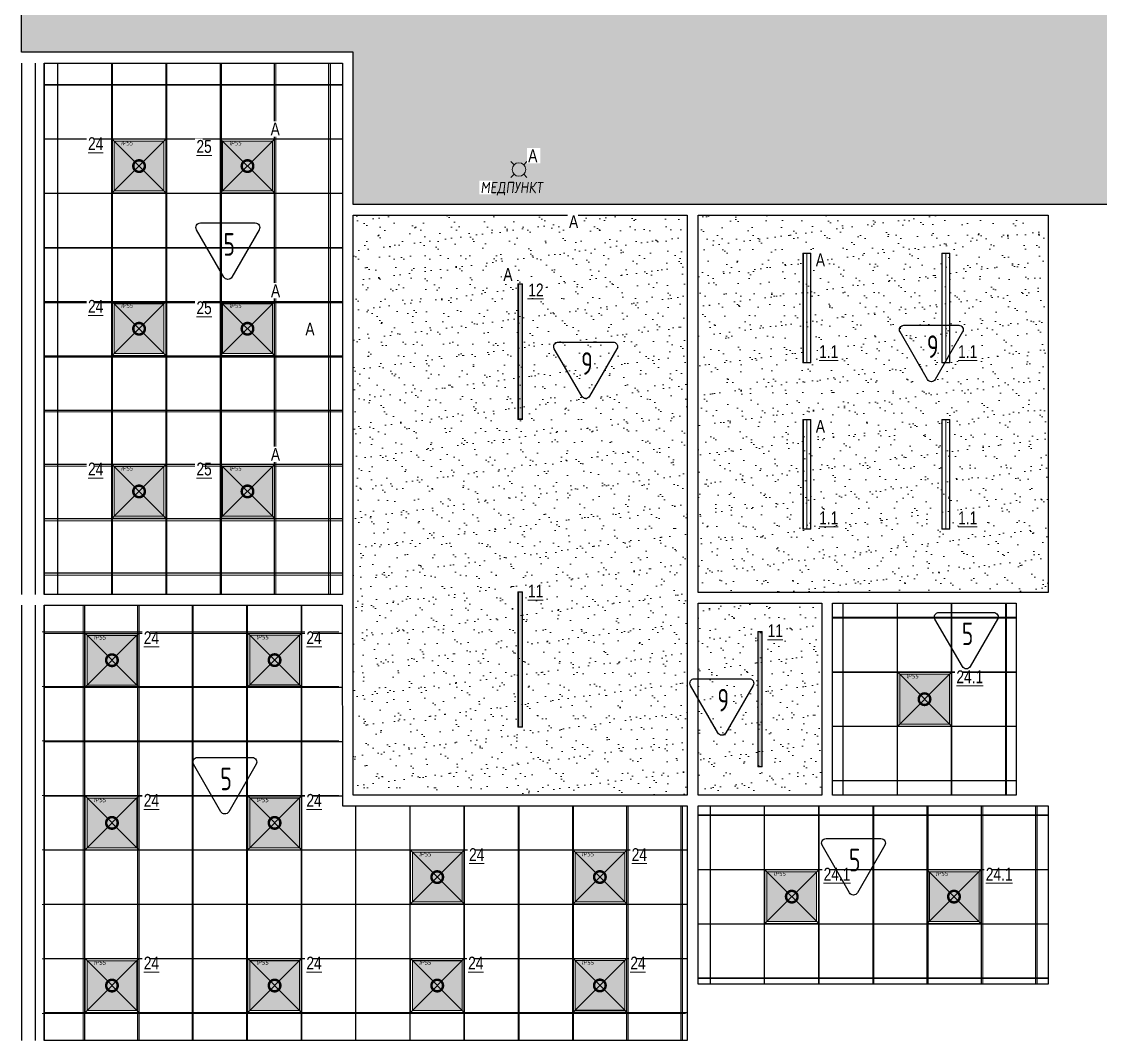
# Model space of a CAD drawing. Header units: millimetres. Extents: x -510890 to 418982, y -118257 to 141350.
# Drawn here: x -211914 to -199974, y 82686 to 93960 of the extents above; entities that cross this region are included whole.
import ezdxf
from ezdxf.enums import TextEntityAlignment as Align

# ---------------------------------------------------------------- set-up
doc = ezdxf.new("R2010")
doc.units = ezdxf.units.MM
for name, color, linetype, lineweight in [('_ЭОМ_ОБЩ_Освещение_текст тип светильника', 172, 'Continuous', 50), ('_ЭОМ_светильник А', 1, 'Continuous', 35), ('_ЭОМ_светильник Р', 4, 'Continuous', 35), ('АР_Полы_Штриховка', 252, 'Continuous', 0), ('АР_Потолки_Штриховка', 252, 'Continuous', 0)]:
    doc.layers.add(name, color=color, linetype=linetype, lineweight=lineweight)
doc.layers.add('X-ref Light', color=250, linetype='Continuous')
doc.layers.add('АР_Потолок_Покраска', color=7, linetype='Continuous', lineweight=5, true_color=0x007399)
doc.layers.get('X-ref Light').off()
doc.styles.add('GOST 2.304', font='CS_Gost2304.shx')
doc.styles.add('gost_A', font='CS_Gost2304.shx', dxfattribs={"width": 0.71})
doc.styles.add('ISOCPEUR', font='isocpeur.ttf', dxfattribs={"height": 800})
doc.styles.add('ISOCUPER', font='isocpeur.ttf', dxfattribs={"width": 0.85, "oblique": 7})
doc.styles.add('ГОСТ', font='cad.shx', dxfattribs={"width": 0.8})

# ---------------------------------------------------------------- blocks, each defined once
blk = doc.blocks.new('OPL R 418 HF')
at = {"color": 0, "linetype": 'ByBlock', "lineweight": -2, "ltscale": 100}
for p, q in [((-297, 298), (298, 298)), ((-297, 298), (-297, -297)), ((-297, 298), (298, -297)), ((-297, -297), (298, 298)), ((298, 298), (298, -297)), ((298, -297), (-297, -297))]:
    blk.add_line(p, q, dxfattribs=at)
at = {"color": 0, "linetype": 'ByBlock', "lineweight": -2, "const_width": 27.2}
blk.add_lwpolyline([(-64, 0, 1), (64, 0, 1)], format="xyb", close=True, dxfattribs=at)
at = {"color": 0, "linetype": 'ByBlock', "lineweight": -2, "insert": (-200, 279), "char_height": 50, "attachment_point": 1, "style": 'ISOCUPER'}
blk.add_mtext_dynamic_manual_height_columns('IP55', width=2.44, gutter_width=12.5, heights=[0], dxfattribs=at)
blk = doc.blocks.new('RVE-PLS5070-1500-P')
at = {"color": 0, "linetype": 'ByBlock', "lineweight": -2, "ltscale": 40}
for points in [[(750, -25), (-750, -25), (-750, 25), (750, 25)], [(745, -20), (-745, -20), (-745, 20), (745, 20)]]:
    blk.add_lwpolyline(points, close=True, dxfattribs=at)
blk = doc.blocks.new('Свет. спец. назнач.')
at = {"linetype": 'ByBlock', "lineweight": -2}
h = blk.add_hatch(color=0, dxfattribs=at)
h.dxf.hatch_style = 1
h.paths.add_polyline_path([(1.5, 0, 1), (-1.5, 0, 1)])
at = {"color": 0, "linetype": 'ByBlock', "lineweight": -2, "ltscale": 50}
for p, q in [((-1.77, 1.77), (-1.06, 1.06)), ((1.77, 1.77), (1.06, 1.06)), ((-1.06, -1.06), (-1.77, -1.77)), ((1.06, -1.06), (1.77, -1.77))]:
    blk.add_line(p, q, dxfattribs=at)
blk.add_circle((0, 0), 1.5, dxfattribs=at)
at = {"style": 'GOST 2.304', "width": 0.8, "flags": 1}
blk.add_attdef('MARKA', (-8.2, 4.16, -17.87), '', height=2.5, dxfattribs=at)
at = {"style": 'gost_A', "width": 0.71}
blk.add_attdef('№GRUP', text='', height=2.5, dxfattribs=at).set_placement((6.34, 5.36, -17.87), align=Align.MIDDLE_CENTER)
blk = doc.blocks.new('ORIO LINE')
at = {"color": 0, "linetype": 'ByBlock', "lineweight": -2}
for p, q in [((-594, -4), (-594, 84)), ((-594, 84), (621, 84)), ((-590, 0), (-590, 80)), ((-590, 80), (617, 80)), ((617, 0), (-590, 0)), ((617, 80), (617, 0)), ((621, 84), (621, -4)), ((621, -4), (-594, -4))]:
    blk.add_line(p, q, dxfattribs=at)
blk.add_lwpolyline([(-590, 40), (617, 40)], dxfattribs=at)
blk = doc.blocks.new('A$C35e846bc')
at = {"layer": 'АР_Потолки_Штриховка', "color": 18, "lineweight": 18, "ltscale": 100, "true_color": 0x000000}
for points in [[(-1810, 33805), (-2410, 33805), (-2410, 34405), (-1810, 34405)], [(-610, 33805), (-1210, 33805), (-1210, 34405), (-610, 34405)], [(-1835, 33830), (-2385, 33830), (-2385, 34380), (-1835, 34380)], [(-635, 33830), (-1185, 33830), (-1185, 34380), (-635, 34380)], [(2084, 32802), (2084, 31302), (2134, 31302), (2134, 32802)], [(2089, 32797), (2089, 31307), (2129, 31307), (2129, 32797)], [(-1810, 32005), (-2410, 32005), (-2410, 32605), (-1810, 32605)], [(-610, 32005), (-1210, 32005), (-1210, 32605), (-610, 32605)], [(-1835, 32030), (-2385, 32030), (-2385, 32580), (-1835, 32580)], [(-635, 32030), (-1185, 32030), (-1185, 32580), (-635, 32580)], [(-1810, 30205), (-2410, 30205), (-2410, 30805), (-1810, 30805)], [(-1835, 30230), (-2385, 30230), (-2385, 30780), (-1835, 30780)], [(-610, 30205), (-1210, 30205), (-1210, 30805), (-610, 30805)], [(-635, 30230), (-1185, 30230), (-1185, 30780), (-635, 30780)], [(2084, 29395), (2084, 27895), (2134, 27895), (2134, 29395)], [(2089, 29390), (2089, 27900), (2129, 27900), (2129, 29390)], [(-2110, 28337), (-2710, 28337), (-2710, 28937), (-2110, 28937)], [(-2135, 28362), (-2685, 28362), (-2685, 28912), (-2135, 28912)], [(-310, 28338), (-910, 28338), (-910, 28938), (-310, 28938)], [(-335, 28363), (-885, 28363), (-885, 28913), (-335, 28913)], [(4737, 28956), (4737, 27456), (4787, 27456), (4787, 28956)], [(4742, 28951), (4742, 27461), (4782, 27461), (4782, 28951)], [(6883, 27906), (6283, 27906), (6283, 28506), (6883, 28506)], [(6858, 27931), (6308, 27931), (6308, 28481), (6858, 28481)], [(-2110, 26537), (-2710, 26537), (-2710, 27137), (-2110, 27137)], [(-2135, 26562), (-2685, 26562), (-2685, 27112), (-2135, 27112)], [(-310, 26537), (-910, 26537), (-910, 27137), (-310, 27137)], [(-335, 26562), (-885, 26562), (-885, 27112), (-335, 27112)], [(1490, 25937), (890, 25937), (890, 26537), (1490, 26537)], [(1465, 25962), (915, 25962), (915, 26512), (1465, 26512)], [(3290, 25938), (2690, 25938), (2690, 26538), (3290, 26538)], [(3265, 25963), (2715, 25963), (2715, 26513), (3265, 26513)], [(5414, 25721), (4814, 25721), (4814, 26321), (5414, 26321)], [(5389, 25746), (4839, 25746), (4839, 26296), (5389, 26296)], [(7214, 25721), (6614, 25721), (6614, 26321), (7214, 26321)], [(7189, 25746), (6639, 25746), (6639, 26296), (7189, 26296)], [(-2110, 24737), (-2710, 24737), (-2710, 25337), (-2110, 25337)], [(-310, 24737), (-910, 24737), (-910, 25337), (-310, 25337)], [(1490, 24737), (890, 24737), (890, 25337), (1490, 25337)], [(3290, 24738), (2690, 24738), (2690, 25338), (3290, 25338)], [(-2135, 24762), (-2685, 24762), (-2685, 25312), (-2135, 25312)], [(-335, 24762), (-885, 24762), (-885, 25312), (-335, 25312)], [(1465, 24762), (915, 24762), (915, 25312), (1465, 25312)], [(3265, 24763), (2715, 24763), (2715, 25313), (3265, 25313)]]:
    blk.add_lwpolyline(points, close=True, dxfattribs=at)
at = {"layer": '_ЭОМ_светильник А', "color": 18, "lineweight": 18, "ltscale": 100, "true_color": 0x000000}
for p in [(-910, 34105), (-910, 32305), (-910, 30505)]:
    blk.add_blockref('OPL R 418 HF', p, dxfattribs=at)
at = {"layer": '_ЭОМ_светильник А', "color": 18, "lineweight": 18, "ltscale": 100, "true_color": 0x000000, "xscale": 50, "yscale": 50, "zscale": 50}
blk.add_blockref('Свет. спец. назнач.', (2094, 34067), dxfattribs=at)
at = {"layer": '_ЭОМ_светильник А', "color": 18, "lineweight": 18, "ltscale": 100, "true_color": 0x000000}
for name, p, rotation in [('RVE-PLS5070-1500-P', (2109, 32052), 270), ('ORIO LINE', (5242, 30707), 269.9999999999999)]:
    blk.add_blockref(name, p, dxfattribs=dict(at, rotation=rotation))
at = {"layer": '_ЭОМ_светильник Р', "color": 18, "lineweight": 18, "ltscale": 100, "true_color": 0x000000}
for p in [(-2110, 34105), (-2110, 32305), (-2110, 30505), (-2410, 28637), (-610, 28638), (6583, 28206), (-2410, 26837), (-610, 26837), (1190, 26237), (2990, 26238), (5114, 26021), (6909, 26021), (-2410, 25037), (-610, 25037), (1190, 25037), (2990, 25038)]:
    blk.add_blockref('OPL R 418 HF', p, dxfattribs=at)
at = {"layer": '_ЭОМ_светильник Р', "color": 18, "lineweight": 18, "true_color": 0x000000, "rotation": 269.9999999999999}
for p in [(6779, 32547), (6779, 30707)]:
    blk.add_blockref('ORIO LINE', p, dxfattribs=at)
at = {"layer": '_ЭОМ_светильник Р', "color": 18, "lineweight": 18, "ltscale": 100, "true_color": 0x000000, "rotation": 89.99999999999997}
for p in [(2109, 28645), (4762, 28206)]:
    blk.add_blockref('RVE-PLS5070-1500-P', p, dxfattribs=at)
at = {"layer": '_ЭОМ_ОБЩ_Освещение_текст тип светильника', "color": 18, "lineweight": 18, "ltscale": 40, "true_color": 0x000000, "char_height": 142.2, "attachment_point": 1, "style": 'ГОСТ', "bg_fill": 3, "box_fill_scale": 1.1, "bg_fill_color": 256, "bg_fill_transparency": 0}
for s, insert, width in [('{\\L24}', (-2675, 34424), 55.87), ('{\\L25}', (-1475, 34394), 55.87), ('{\\L24}', (-2675, 32624), 55.87), ('{\\L25}', (-1475, 32609), 55.87), ('{\\L1.1}', (5417, 32123), 46.12), ('{\\L1.1}', (6955, 32123), 46.12), ('{\\L24}', (-2675, 30824), 55.87), ('{\\L25}', (-1475, 30824), 55.87), ('{\\L1.1}', (5417, 30283), 46.12), ('{\\L1.1}', (6955, 30283), 46.12)]:
    blk.add_mtext(s, dxfattribs=dict(at, insert=insert, width=width))
at = {"layer": '_ЭОМ_светильник А', "color": 18, "lineweight": 18, "ltscale": 100, "true_color": 0x000000, "char_height": 142, "width": 86.04, "attachment_point": 1, "style": 'ГОСТ', "bg_fill": 3, "box_fill_scale": 1.1, "bg_fill_color": 256, "bg_fill_transparency": 0}
for insert in [(2649, 33561), (5380, 33138), (1922, 32976), (-269, 32373)]:
    blk.add_mtext('А', dxfattribs=dict(at, insert=insert))
at = {"layer": '_ЭОМ_светильник А', "color": 18, "lineweight": 18, "ltscale": 100, "true_color": 0x000000, "rotation": 269.9999999999999}
blk.add_blockref('ORIO LINE', (5242, 32547), dxfattribs=at)
at = {"layer": '_ЭОМ_ОБЩ_Освещение_текст тип светильника', "color": 18, "lineweight": 18, "ltscale": 40, "true_color": 0x000000, "char_height": 142.2, "width": 55.87, "attachment_point": 1, "style": 'ГОСТ', "bg_fill": 3, "box_fill_scale": 1.1, "bg_fill_color": 256, "bg_fill_transparency": 0}
for s, insert in [('{\\L12}', (2198, 32805, 0)), ('{\\L11}', (2194, 29474)), ('{\\L11}', (4847, 29035)), ('{\\L24}', (-2058, 28957)), ('{\\L24}', (-258, 28957)), ('{\\L24.1}', (6936, 28525)), ('{\\L24}', (-2058, 27157)), ('{\\L24}', (-258, 27157)), ('{\\L24}', (1542, 26557)), ('{\\L24}', (3342, 26557)), ('{\\L24.1}', (5466, 26340)), ('{\\L24.1}', (7261, 26340)), ('{\\L24}', (-2058, 25357)), ('{\\L24}', (-258, 25357)), ('{\\L24}', (1532, 25357)), ('{\\L24}', (3327, 25357))]:
    blk.add_mtext(s, dxfattribs=dict(at, insert=insert))
at = {"layer": '_ЭОМ_светильник А', "color": 18, "lineweight": 18, "ltscale": 100, "true_color": 0x000000, "attachment_point": 1, "bg_fill": 3, "box_fill_scale": 1.1, "bg_fill_color": 256, "bg_fill_transparency": 0}
for s, insert, char_height, width, style in [('А', (-654, 34587), 142, 86.04, 'ГОСТ'), ('А', (2197, 34290), 142, 118.65, 'ГОСТ'), ('МЕДПУНКТ', (1669, 33930), 125, 118.65, 'ISOCUPER'), ('А', (-650, 32796), 142, 86.04, 'ГОСТ'), ('А', (5380, 31297), 142, 86.04, 'ГОСТ'), ('А', (-651, 30986), 142, 86.04, 'ГОСТ')]:
    blk.add_mtext(s, dxfattribs=dict(at, insert=insert, char_height=char_height, width=width, style=style))

msp = doc.modelspace()

# ---------------------------------------------------------------- hatches: boundary and pattern name
at = {"layer": 'АР_Полы_Штриховка', "transparency": 33554610}
h = msp.add_hatch(dxfattribs=at)
h.set_pattern_fill('ANSI37', color=250, scale=190, angle=45)
h.set_pattern_definition([(90, (357956.2, 127043.8), (-603.25, 0), []), (180, (357956.2, 127043.8), (-6e-14, -603.25), [])])
h.paths.add_polyline_path([(-211665.2, 93500.7), (-208363.9, 93490.1), (-208363.6, 87615.4), (-211663.9, 87626)])
h = msp.add_hatch(dxfattribs=at)
h.set_pattern_fill('ANSI37', color=250, scale=190, angle=45)
h.set_pattern_definition([(90, (357595.3, 127182.85), (-603.25, 0), []), (180, (357595.3, 127182.85), (-6e-14, -603.25), [])])
h.paths.add_polyline_path([(-202937.5, 87522.7), (-200904.8, 87522.7), (-200904.9, 85400.8), (-202937.5, 85400.8)])
h = msp.add_hatch(dxfattribs=at)
h.set_pattern_fill('ANSI37', color=250, scale=190, angle=45)
h.set_pattern_definition([(90, (357630.8, 127020.66), (-603.25, 0), []), (180, (357630.8, 127020.66), (-6e-14, -603.25), [])])
h.paths.add_polyline_path([(-208402.9, 85283.5), (-204567.9, 85283.5), (-204567.9, 82688.5), (-211685.6, 82688.4), (-211685.6, 87503.4), (-208403.5, 87503.4)])
h = msp.add_hatch(dxfattribs=at)
h.set_pattern_fill('ANSI37', color=250, scale=190, angle=45)
h.set_pattern_definition([(90, (357332.1, 127407.6), (-603.25, 0), []), (180, (357332.1, 127407.6), (-6e-14, -603.25), [])])
h.paths.add_polyline_path([(-204426.3, 85280.7), (-200554, 85280.7), (-200554, 83308.1), (-204426.3, 83308.1)])
at = {"layer": 'АР_Потолки_Штриховка', "ltscale": 100, "true_color": 0xf8f6b0}
h = msp.add_hatch(color=51, dxfattribs=at)
h.dxf.hatch_style = 1
h.paths.add_polyline_path([(-210888.5, 92085.5), (-210338.5, 92085.5), (-210338.5, 92635.5), (-210888.5, 92635.5)])
h = msp.add_hatch(color=51, dxfattribs=at)
h.dxf.hatch_style = 1
h.paths.add_polyline_path([(-209688.5, 92085.5), (-209138.5, 92085.5), (-209138.5, 92635.5), (-209688.5, 92635.5)])
h = msp.add_hatch(color=51, dxfattribs=at)
h.dxf.hatch_style = 1
h.paths.add_polyline_path([(-206415, 91053.2), (-206415, 89563.2), (-206375, 89563.2), (-206375, 91053.2)])
h = msp.add_hatch(color=51, dxfattribs=at)
h.dxf.hatch_style = 1
h.paths.add_polyline_path([(-210888.6, 90285.5), (-210338.6, 90285.5), (-210338.6, 90835.5), (-210888.6, 90835.5)])
h = msp.add_hatch(color=51, dxfattribs=at)
h.dxf.hatch_style = 1
h.paths.add_polyline_path([(-209688.6, 90285.5), (-209138.6, 90285.5), (-209138.6, 90835.5), (-209688.6, 90835.5)])
h = msp.add_hatch(color=51, dxfattribs=at)
h.dxf.hatch_style = 1
h.paths.add_polyline_path([(-210888.5, 88485.5), (-210338.5, 88485.5), (-210338.5, 89035.5), (-210888.5, 89035.5)])
h = msp.add_hatch(color=51, dxfattribs=at)
h.dxf.hatch_style = 1
h.paths.add_polyline_path([(-209688.5, 88485.5), (-209138.5, 88485.5), (-209138.5, 89035.5), (-209688.5, 89035.5)])
h = msp.add_hatch(color=51, dxfattribs=at)
h.dxf.hatch_style = 1
h.paths.add_polyline_path([(-206415, 87645.7), (-206415, 86155.7), (-206375, 86155.7), (-206375, 87645.7)])
h = msp.add_hatch(color=51, dxfattribs=at)
h.dxf.hatch_style = 1
h.paths.add_polyline_path([(-211189.1, 86618.2), (-210639.1, 86618.2), (-210639.1, 87168.2), (-211189.1, 87168.2)])
h = msp.add_hatch(color=51, dxfattribs=at)
h.dxf.hatch_style = 1
h.paths.add_polyline_path([(-209389.1, 86618.2), (-208839.1, 86618.2), (-208839.1, 87168.2), (-209389.1, 87168.2)])
h = msp.add_hatch(color=51, dxfattribs=at)
h.dxf.hatch_style = 1
h.paths.add_polyline_path([(-203761.9, 87206.7), (-203761.9, 85716.7), (-203721.9, 85716.7), (-203721.9, 87206.7)])
h = msp.add_hatch(color=51, dxfattribs=at)
h.dxf.hatch_style = 1
h.paths.add_polyline_path([(-202195.8, 86186.7), (-201645.8, 86186.7), (-201645.8, 86736.7), (-202195.8, 86736.7)])
h = msp.add_hatch(color=51, dxfattribs=at)
h.dxf.hatch_style = 1
h.paths.add_polyline_path([(-211189, 84818.1), (-210639, 84818.1), (-210639, 85368.1), (-211189, 85368.1)])
h = msp.add_hatch(color=51, dxfattribs=at)
h.dxf.hatch_style = 1
h.paths.add_polyline_path([(-209389, 84818.2), (-208839, 84818.2), (-208839, 85368.2), (-209389, 85368.2)])
h = msp.add_hatch(color=51, dxfattribs=at)
h.dxf.hatch_style = 1
h.paths.add_polyline_path([(-207589, 84218.2), (-207039, 84218.2), (-207039, 84768.2), (-207589, 84768.2)])
h = msp.add_hatch(color=51, dxfattribs=at)
h.dxf.hatch_style = 1
h.paths.add_polyline_path([(-205789, 84218.2), (-205239, 84218.2), (-205239, 84768.2), (-205789, 84768.2)])
h = msp.add_hatch(color=51, dxfattribs=at)
h.dxf.hatch_style = 1
h.paths.add_polyline_path([(-203665.2, 84001.9), (-203115.2, 84001.9), (-203115.2, 84551.9), (-203665.2, 84551.9)])
h = msp.add_hatch(color=51, dxfattribs=at)
h.dxf.hatch_style = 1
h.paths.add_polyline_path([(-201865.2, 84001.9), (-201315.2, 84001.9), (-201315.2, 84551.9), (-201865.2, 84551.9)])
h = msp.add_hatch(color=51, dxfattribs=at)
h.dxf.hatch_style = 1
h.paths.add_polyline_path([(-211189, 83018.1), (-210639, 83018.1), (-210639, 83568.1), (-211189, 83568.1)])
h = msp.add_hatch(color=51, dxfattribs=at)
h.dxf.hatch_style = 1
h.paths.add_polyline_path([(-209389, 83018.2), (-208839, 83018.2), (-208839, 83568.2), (-209389, 83568.2)])
h = msp.add_hatch(color=51, dxfattribs=at)
h.dxf.hatch_style = 1
h.paths.add_polyline_path([(-207589, 83018.2), (-207039, 83018.2), (-207039, 83568.2), (-207589, 83568.2)])
h = msp.add_hatch(color=51, dxfattribs=at)
h.dxf.hatch_style = 1
h.paths.add_polyline_path([(-205789, 83018.2), (-205239, 83018.2), (-205239, 83568.2), (-205789, 83568.2)])
at = {"layer": 'АР_Потолок_Покраска'}
h = msp.add_hatch(dxfattribs=at)
h.set_pattern_fill('CROSS', color=256, scale=25)
h.set_pattern_definition([(0, (-430592.5, 57183.22), (158.75, 158.75), [79.375, -238.125]), (90, (-430552.82, 57143.53), (-158.75, 158.75), [79.375, -238.125])])
h.paths.add_polyline_path([(-206033.9, 94400.7), (-206433.9, 94400.7), (-206433.9, 94800.7), (-206033.9, 94800.7)], flags=16)
h.paths.add_polyline_path([(-200433.9, 94800.7), (-200033.9, 94800.7), (-200033.9, 94400.7), (-200433.9, 94400.7)], flags=16)
h.paths.add_polyline_path([(-208243.8, 93620.7), (-211914, 93620.7), (-211914, 96270.7), (-200033.9, 96270.7), (-200033.9, 106249.4), (-197484, 106249.4), (-197484, 98935.7), (-197484, 96879.3), (-195465.4, 96879.3), (-195465.4, 91935.7), (-208243.7, 91935.7)])
h = msp.add_hatch(dxfattribs=at)
h.set_pattern_fill('AR-SAND', color=256, scale=5)
h.set_pattern_definition([(37.5, (-412653.16, 56944.56), (-8.00016, 244.70662), [0, -193.04, 0, -215.9, 0, -206.375]), (7.5, (-412653.16, 56944.56), (224.76164, 358.41255), [0, -104.14, 0, -173.99, 0, -66.675]), (327.5, (-412809.37, 56944.56), (395.49619, 0.7186), [0, -63.5, 0, -228.6, 0, -298.45]), (317.5, (-412809.37, 56944.56), (381.7782, 111.46466), [0, -31.75, 0, -149.86, 0, -171.45])])
h.paths.add_polyline_path([(-208243.7, 91815.7), (-204546.4, 91815.7), (-204546.4, 85400.7), (-208243.8, 85400.7)])
h = msp.add_hatch(dxfattribs=at)
h.set_pattern_fill('AR-SAND', color=256, scale=5)
h.paths.add_polyline_path([(-204426.4, 91815.7), (-200554, 91815.7), (-200554, 87642.7), (-204426.4, 87642.7)])
h = msp.add_hatch(dxfattribs=at)
h.set_pattern_fill('AR-SAND', color=256, scale=5)
h.set_pattern_definition([(37.5, (-411164.27, 52651.6), (-8.00016, 244.70662), [0, -193.04, 0, -215.9, 0, -206.375]), (7.5, (-411164.27, 52651.6), (224.76164, 358.41255), [0, -104.14, 0, -173.99, 0, -66.675]), (327.5, (-411320.48, 52651.6), (395.49619, 0.7186), [0, -63.5, 0, -228.6, 0, -298.45]), (317.5, (-411320.48, 52651.6), (381.7782, 111.46466), [0, -31.75, 0, -149.86, 0, -171.45])])
h.paths.add_polyline_path([(-204426.4, 87522.7), (-203057.5, 87522.7), (-203057.5, 85400.7), (-204426.3, 85400.7)])

# ---------------------------------------------------------------- linework, layer by layer
for points in [[(-208243.8, 93620.7), (-211914, 93620.7), (-211914, 96270.7), (-200033.9, 96270.7), (-200033.9, 106249.4), (-197484, 106249.4), (-197484, 98935.7), (-194743.8, 98935.7), (-194743.8, 97135.7), (-195465.4, 97135.7), (-195465.4, 91935.7), (-208243.7, 91935.7)], [(-211665, 93500.7), (-208363.8, 93500.7), (-208363.8, 87620.7), (-211664, 87620.7)], [(-208243.7, 91815.7), (-204546.4, 91815.7), (-204546.4, 85400.7), (-208243.8, 85400.7)], [(-204426.4, 91815.7), (-200554, 91815.7), (-200554, 87642.7), (-204426.4, 87642.7)], [(-204426.4, 87522.7), (-203057.5, 87522.7), (-203057.5, 85400.7), (-204426.3, 85400.7)], [(-202937.5, 87522.7), (-200904.8, 87522.7), (-200904.8, 85400.8), (-202937.5, 85400.8)], [(-208363.8, 85280.7), (-204546.4, 85280.7), (-204546.3, 82685.7), (-211664, 82685.7), (-211664, 87500.7), (-208364.4, 87500.7)], [(-204426.3, 85280.7), (-200554, 85280.7), (-200554, 83308.1), (-204426.3, 83308.1)]]:
    msp.add_lwpolyline(points, close=True)
for points in [[(-211914, 93500.7), (-211914, 87620.7)], [(-211914, 87500.7), (-211914, 82685.7)], [(-211764, 87500.7), (-211764, 82685.7)], [(-211664, 87500.7), (-211664, 82685.7)]]:
    msp.add_lwpolyline(points)
for points in [[(-209934.1, 91731.7), (-209327.9, 91731.7, -0.5773495), (-209284.6, 91656.7), (-209587.7, 91131.7, -0.5773541), (-209674.3, 91131.7), (-209977.4, 91656.7, -0.5773491), (-209934.1, 91731.7, -0.0000017)], [(-202148.1, 90599.8), (-201541.9, 90599.8, -0.5773495), (-201498.6, 90524.8), (-201801.7, 89999.8, -0.5773541), (-201888.3, 89999.8), (-202191.4, 90524.8, -0.5773491), (-202148.1, 90599.8, -0.0000017)], [(-205974.7, 90413.4), (-205368.5, 90413.4, -0.5773495), (-205325.2, 90338.4), (-205628.3, 89813.4, -0.5773541), (-205714.9, 89813.4), (-206018, 90338.4, -0.5773491), (-205974.7, 90413.4, -0.0000017)], [(-201761.9, 87421.6), (-201155.6, 87421.6, -0.5773495), (-201112.3, 87346.6), (-201415.4, 86821.6, -0.5773541), (-201502.1, 86821.6), (-201805.2, 87346.6, -0.5773491), (-201761.9, 87421.6, -0.0000017)], [(-204467, 86688.2), (-203860.8, 86688.2, -0.5773495), (-203817.5, 86613.2), (-204120.6, 86088.2, -0.5773541), (-204207.2, 86088.2), (-204510.3, 86613.2, -0.5773491), (-204467, 86688.2, -0.0000017)], [(-209967.8, 85816.4), (-209361.6, 85816.4, -0.5773495), (-209318.3, 85741.4), (-209621.4, 85216.4, -0.5773541), (-209708, 85216.4), (-210011.1, 85741.4, -0.5773491), (-209967.8, 85816.4, -0.0000017)], [(-203010.4, 84919.5), (-202404.2, 84919.5, -0.5773495), (-202360.9, 84844.5), (-202664, 84319.5, -0.5773541), (-202750.6, 84319.5), (-203053.7, 84844.5, -0.5773491), (-203010.4, 84919.5, -0.0000017)]]:
    msp.add_lwpolyline(points, format="xyb")
at = {"layer": 'Defpoints'}
for points in [[(-211764, 93500.7), (-211764, 87620.7)], [(-211664, 93500.7), (-211664, 87620.7)], [(-211513.5, 87620.5), (-211513.7, 93500.7)], [(-210913.5, 87620.5), (-210913.7, 93500.7)], [(-210313.5, 87620.5), (-210313.7, 93500.7)], [(-209713.5, 87620.5), (-209713.7, 93500.7)], [(-209113.5, 87620.5), (-209113.7, 93500.7)], [(-208513.5, 87620.5), (-208513.7, 93500.7)], [(-211665, 93260.5), (-208363.8, 93260.5)], [(-211664.9, 92660.5), (-208363.8, 92660.5)], [(-211664.8, 92060.5), (-208363.8, 92060.5)], [(-211664.7, 91460.5), (-208363.8, 91460.5)], [(-211664.6, 90860.5), (-208363.8, 90860.5)], [(-211664.5, 90260.5), (-208363.8, 90260.5)], [(-211664.4, 89660.5), (-208363.8, 89660.5)], [(-211664.3, 89060.5), (-208363.8, 89060.5)], [(-211664.2, 88460.5), (-208363.8, 88460.5)], [(-211664.1, 87860.5), (-208363.8, 87860.5)], [(-202820.8, 85400.7), (-202820.8, 87522.7)], [(-202220.8, 85400.7), (-202220.8, 87522.7)], [(-201620.8, 85400.7), (-201620.8, 87522.7)], [(-201020.8, 85400.7), (-201020.8, 87522.7)], [(-211214, 82685.7), (-211214.1, 87500.7)], [(-210614, 82685.7), (-210614.1, 87500.7)], [(-210014, 82685.7), (-210014.1, 87500.7)], [(-209414, 82685.7), (-209414.1, 87500.7)], [(-208814, 82685.7), (-208814.1, 87500.7)], [(-202937.5, 87361.7), (-200904.1, 87361.7)], [(-211664, 87193.2), (-208364.2, 87193.2)], [(-202937.5, 86761.7), (-200904.1, 86761.7)], [(-211664, 86593.2), (-208364.2, 86593.2)], [(-202937.5, 86161.7), (-200904.1, 86161.7)], [(-202937.5, 86161.7), (-200904.1, 86161.7)], [(-211664, 85993.2), (-208364, 85993.2)], [(-202937.5, 85561.7), (-200904.1, 85561.7)], [(-211664, 85393.2), (-208363.9, 85393.2)], [(-208214, 82685.7), (-208214.1, 85280.7)], [(-207614, 82685.7), (-207614.1, 85280.7)], [(-207014, 82685.7), (-207014.1, 85280.7)], [(-206414, 82685.7), (-206414.1, 85280.7)], [(-205814, 82685.7), (-205814.1, 85280.7)], [(-205214, 82685.7), (-205214.1, 85280.7)], [(-204614, 82685.7), (-204614.1, 85280.7)], [(-204290.2, 83308.1), (-204290.2, 85280.7)], [(-203690.2, 83308.1), (-203690.2, 85280.7)], [(-203090.2, 83308.1), (-203090.2, 85280.7)], [(-202490.2, 83308.1), (-202490.2, 85280.7)], [(-201890.2, 83308.1), (-201890.2, 85280.7)], [(-201290.2, 83308.1), (-201290.2, 85280.7)], [(-200690.2, 83308.1), (-200690.2, 85280.7)], [(-204426.3, 85176.9), (-200554, 85176.9)], [(-211664, 84793.2), (-204546.3, 84793.2)], [(-204426.3, 84576.9), (-200554, 84576.9)], [(-211664, 84193.2), (-204546.3, 84193.2)], [(-204426.3, 83976.9), (-200554, 83976.9)], [(-211664, 83593.2), (-204546.3, 83593.2)], [(-204426.3, 83376.9), (-200554, 83376.9)], [(-211664, 82993.2), (-204546.3, 82993.2)]]:
    msp.add_lwpolyline(points, dxfattribs=at)
at = {"layer": 'АР_Потолки_Штриховка', "color": 18, "ltscale": 100, "true_color": 0x000000}
for points in [[(-210313.5, 92060.5), (-210913.5, 92060.5), (-210913.5, 92660.5), (-210313.5, 92660.5)], [(-209113.5, 92060.5), (-209713.5, 92060.5), (-209713.5, 92660.5), (-209113.5, 92660.5)], [(-210338.5, 92085.5), (-210888.5, 92085.5), (-210888.5, 92635.5), (-210338.5, 92635.5)], [(-209138.5, 92085.5), (-209688.5, 92085.5), (-209688.5, 92635.5), (-209138.5, 92635.5)], [(-206420, 91058.2), (-206420, 89558.2), (-206370, 89558.2), (-206370, 91058.2)], [(-206415, 91053.2), (-206415, 89563.2), (-206375, 89563.2), (-206375, 91053.2)], [(-210313.6, 90260.5), (-210913.6, 90260.5), (-210913.6, 90860.5), (-210313.6, 90860.5)], [(-210338.6, 90285.5), (-210888.6, 90285.5), (-210888.6, 90835.5), (-210338.6, 90835.5)], [(-209113.6, 90260.5), (-209713.6, 90260.5), (-209713.6, 90860.5), (-209113.6, 90860.5)], [(-209138.6, 90285.5), (-209688.6, 90285.5), (-209688.6, 90835.5), (-209138.6, 90835.5)], [(-210313.5, 88460.5), (-210913.5, 88460.5), (-210913.5, 89060.5), (-210313.5, 89060.5)], [(-210338.5, 88485.5), (-210888.5, 88485.5), (-210888.5, 89035.5), (-210338.5, 89035.5)], [(-209113.5, 88460.5), (-209713.5, 88460.5), (-209713.5, 89060.5), (-209113.5, 89060.5)], [(-209138.5, 88485.5), (-209688.5, 88485.5), (-209688.5, 89035.5), (-209138.5, 89035.5)], [(-206420, 87650.7), (-206420, 86150.7), (-206370, 86150.7), (-206370, 87650.7)], [(-206415, 87645.7), (-206415, 86155.7), (-206375, 86155.7), (-206375, 87645.7)], [(-210614.1, 86593.2), (-211214.1, 86593.2), (-211214.1, 87193.2), (-210614.1, 87193.2)], [(-210639.1, 86618.2), (-211189.1, 86618.2), (-211189.1, 87168.2), (-210639.1, 87168.2)], [(-208814.1, 86593.2), (-209414.1, 86593.2), (-209414.1, 87193.2), (-208814.1, 87193.2)], [(-208839.1, 86618.2), (-209389.1, 86618.2), (-209389.1, 87168.2), (-208839.1, 87168.2)], [(-203766.9, 87211.7), (-203766.9, 85711.7), (-203716.9, 85711.7), (-203716.9, 87211.7)], [(-203761.9, 87206.7), (-203761.9, 85716.7), (-203721.9, 85716.7), (-203721.9, 87206.7)], [(-201620.8, 86161.7), (-202220.8, 86161.7), (-202220.8, 86761.7), (-201620.8, 86761.7)], [(-201645.8, 86186.7), (-202195.8, 86186.7), (-202195.8, 86736.7), (-201645.8, 86736.7)], [(-210614, 84793.1), (-211214, 84793.1), (-211214, 85393.1), (-210614, 85393.1)], [(-208814, 84793.2), (-209414, 84793.2), (-209414, 85393.2), (-208814, 85393.2)], [(-210639, 84818.1), (-211189, 84818.1), (-211189, 85368.1), (-210639, 85368.1)], [(-208839, 84818.2), (-209389, 84818.2), (-209389, 85368.2), (-208839, 85368.2)], [(-207014, 84193.2), (-207614, 84193.2), (-207614, 84793.2), (-207014, 84793.2)], [(-205214, 84193.2), (-205814, 84193.2), (-205814, 84793.2), (-205214, 84793.2)], [(-207039, 84218.2), (-207589, 84218.2), (-207589, 84768.2), (-207039, 84768.2)], [(-205239, 84218.2), (-205789, 84218.2), (-205789, 84768.2), (-205239, 84768.2)], [(-203090.2, 83976.9), (-203690.2, 83976.9), (-203690.2, 84576.9), (-203090.2, 84576.9)], [(-203115.2, 84001.9), (-203665.2, 84001.9), (-203665.2, 84551.9), (-203115.2, 84551.9)], [(-201290.2, 83976.9), (-201890.2, 83976.9), (-201890.2, 84576.9), (-201290.2, 84576.9)], [(-201315.2, 84001.9), (-201865.2, 84001.9), (-201865.2, 84551.9), (-201315.2, 84551.9)], [(-210614, 82993.1), (-211214, 82993.1), (-211214, 83593.1), (-210614, 83593.1)], [(-208814, 82993.2), (-209414, 82993.2), (-209414, 83593.2), (-208814, 83593.2)], [(-207014, 82993.2), (-207614, 82993.2), (-207614, 83593.2), (-207014, 83593.2)], [(-205214, 82993.2), (-205814, 82993.2), (-205814, 83593.2), (-205214, 83593.2)], [(-210639, 83018.1), (-211189, 83018.1), (-211189, 83568.1), (-210639, 83568.1)], [(-208839, 83018.2), (-209389, 83018.2), (-209389, 83568.2), (-208839, 83568.2)], [(-207039, 83018.2), (-207589, 83018.2), (-207589, 83568.2), (-207039, 83568.2)], [(-205239, 83018.2), (-205789, 83018.2), (-205789, 83568.2), (-205239, 83568.2)]]:
    msp.add_lwpolyline(points, close=True, dxfattribs=at)

# ---------------------------------------------------------------- texts
at = {"char_height": 250, "width": 294.334, "attachment_point": 1, "style": 'ISOCPEUR'}
for s, insert in [('{\\W0.7;5}', (-209680.4, 91619.7)), ('{\\W0.7;9}', (-201894.4, 90487.8)), ('{\\W0.7;9}', (-205721, 90301.3)), ('{\\W0.7;5}', (-201508.2, 87309.5)), ('{\\W0.7;9}', (-204213.3, 86576.1)), ('{\\W0.7;5}', (-209714.1, 85704.3)), ('{\\W0.7;5}', (-202756.7, 84807.4))]:
    msp.add_mtext(s, dxfattribs=dict(at, insert=insert))

# ---------------------------------------------------------------- next in the draw order: block references
at = {"layer": 'X-ref Light', "color": 18, "lineweight": 30, "true_color": 0x000000}
msp.add_blockref('A$C35e846bc', (-208503.8, 58255.7), dxfattribs=at)

doc.saveas('drawing.dxf')
